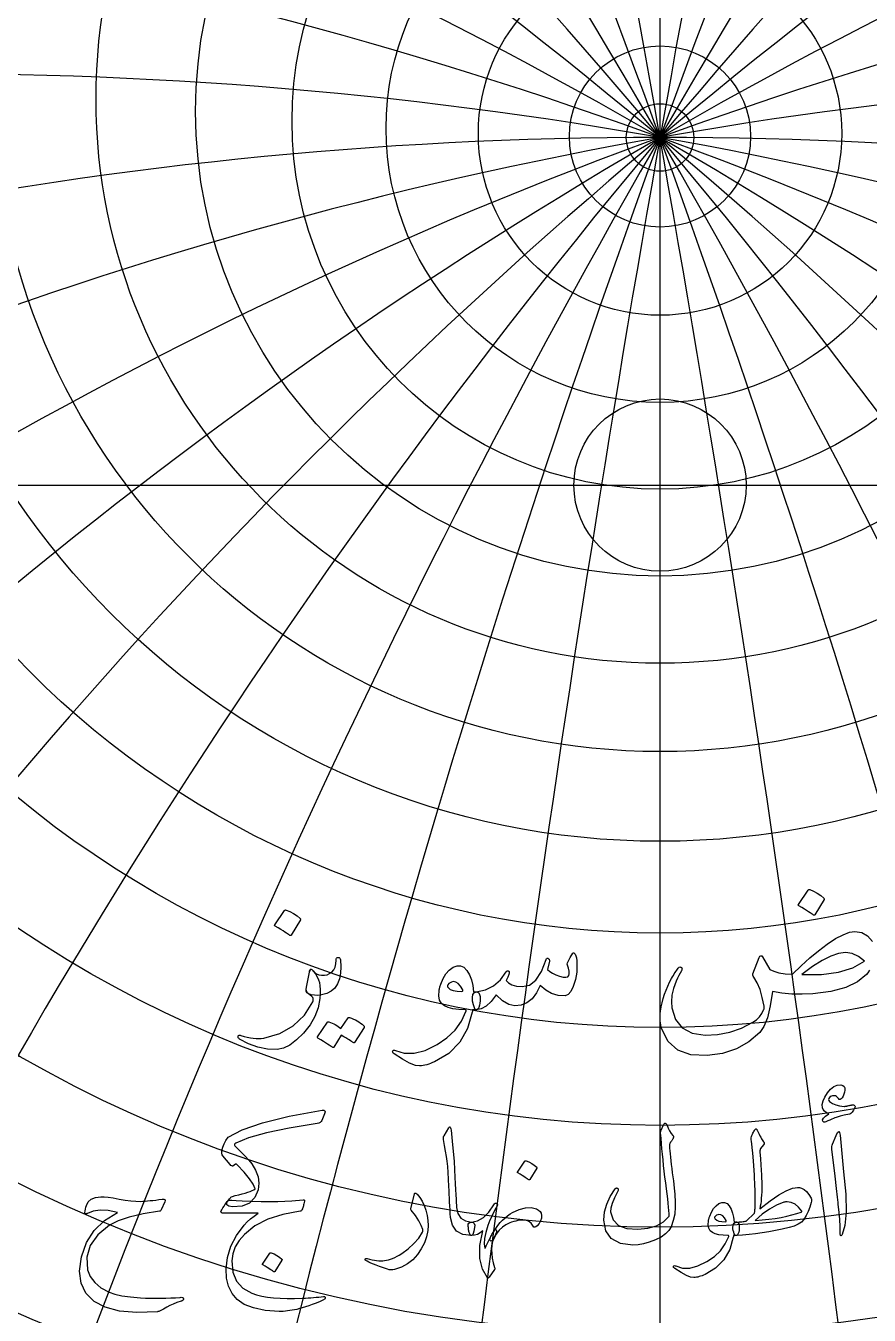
# Model space of a CAD drawing. Header units: millimetres. Extents: x -69 to 69, y -69 to 71.
# Drawn here: x -17.05 to 5.62, y -22.3 to 12.34 of the extents above; entities that cross this region are included whole.
import ezdxf

# ---------------------------------------------------------------- set-up
doc = ezdxf.new("R2010")
doc.units = ezdxf.units.MM
for name, color, linetype in [('CUT_INNER', 6, 'Continuous'), ('CUT_OUTER', 1, 'Continuous'), ('ENGRAVE', 7, 'Continuous'), ('ENGRAVE_FINE', 8, 'Continuous'), ('TEXT', 5, 'Continuous')]:
    doc.layers.add(name, color=color, linetype=linetype)

msp = doc.modelspace()

# ---------------------------------------------------------------- linework, layer by layer
at = {"layer": 'CUT_INNER'}
msp.add_circle((0, 0), 2.315, dxfattribs=at)
at = {"layer": 'CUT_OUTER'}
msp.add_arc((-0.0002, -0.0002), 68.9324, 142.382592, 87.802872, dxfattribs=at)
at = {"layer": 'ENGRAVE'}
for points in [[(0, -67.95), (0, 67.95)], [(-67.95, 0), (67.95, 0)]]:
    msp.add_lwpolyline(points, dxfattribs=at)
for centre, radius in [((0, 0), 67.95), ((0, 17.5382), 43.3652), ((0, 15.9243), 38.7263), ((0, 14.6095), 34.5449), ((0, 0), 44.4794), ((0, 13.5298), 30.7301), ((0, 12.6384), 27.2123), ((0, 11.9004), 23.9365), ((0, 11.2895), 20.8589), ((0, 0), 29.1157), ((0, 10.7858), 17.9434), ((0, 10.3738), 15.16), ((0, 10.0418), 12.4832), ((0, 9.7809), 9.8909), ((0, 9.5844), 7.3636), ((0, 9.4473), 4.8835), ((0, 9.3663), 2.4341), ((0, 9.3395), 0.906)]:
    msp.add_circle(centre, radius, dxfattribs=at)
for centre, radius, start, end in [((0, 19.5405), 48.5823, 99.02773, 80.97227), ((-5.3607, 20.0064), 49.0653, 133.81649, 273.08072), ((5.3607, 20.0064), 49.0653, 266.91928, 46.18351), ((-11.7515, 20.3542), 50.3071, 169.55648, 280.96786), ((11.7515, 20.3542), 50.3071, 259.03214, 10.44352), ((0, -101.2468), 110.5862, 66.283333, 113.716667), ((0, -101.2468), 110.5862, 66.283333, 113.716667), ((-20.6075, 20.6075), 53.1766, 207.34327, 290.90181), ((20.6075, 20.6075), 53.1766, 249.09819, 332.65673)]:
    msp.add_arc(centre, radius, start, end, dxfattribs=at)
at = {"layer": 'ENGRAVE_FINE'}
for centre, radius, start, end in [((-627.1658, -101.2468), 636.8408, 6.5388045, 15.2636915), ((-627.1658, -101.2468), 636.8408, 6.5388045, 15.2636915), ((627.1658, -101.2468), 636.8408, 164.7363085, 173.4611955), ((627.1658, -101.2468), 636.8408, 164.7363085, 173.4611955), ((-303.8332, -101.2468), 323.3326, 13.134973, 30.225083), ((-303.8332, -101.2468), 323.3326, 13.134973, 30.225083), ((303.8332, -101.2468), 323.3326, 149.774917, 166.865027), ((303.8332, -101.2468), 323.3326, 149.774917, 166.865027), ((-191.541, -101.2468), 221.1725, 19.847118, 44.624588), ((-191.541, -101.2468), 221.1725, 19.847118, 44.624588), ((191.541, -101.2468), 221.1725, 135.375412, 160.152882), ((191.541, -101.2468), 221.1725, 135.375412, 160.152882), ((-131.7916, -101.2468), 172.0417, 26.736334, 58.274321), ((-131.7916, -101.2468), 172.0417, 26.736334, 58.274321), ((131.7916, -101.2468), 172.0417, 121.725679, 153.263666), ((131.7916, -101.2468), 172.0417, 121.725679, 153.263666), ((-92.7929, -101.2468), 144.3601, 33.867376, 71.067234), ((-92.7929, -101.2468), 144.3601, 33.867376, 71.067234), ((92.7929, -101.2468), 144.3601, 108.932766, 146.132624), ((92.7929, -101.2468), 144.3601, 108.932766, 146.132624), ((-63.847, -101.2468), 127.694, 41.309723, 82.969266), ((-63.847, -101.2468), 127.694, 41.309723, 82.969266), ((63.847, -101.2468), 127.694, 97.030734, 138.690277), ((63.847, -101.2468), 127.694, 97.030734, 138.690277), ((-40.2501, -101.2468), 117.6834, 49.138384, 94.002236), ((-40.2501, -101.2468), 117.6834, 49.138384, 94.002236), ((40.2501, -101.2468), 117.6834, 85.997764, 130.861616), ((40.2501, -101.2468), 117.6834, 85.997764, 130.861616), ((-19.4993, -101.2468), 112.2922, 57.434211, 104.224892), ((-19.4993, -101.2468), 112.2922, 57.434211, 104.224892), ((19.4993, -101.2468), 112.2922, 75.775108, 122.565789), ((19.4993, -101.2468), 112.2922, 75.775108, 122.565789)]:
    msp.add_arc(centre, radius, start, end, dxfattribs=at)
at = {"layer": 'TEXT'}
for points in [[(3.981, -10.8785), (3.9877, -10.8718), (3.9971, -10.8678), (4.0092, -10.8664), (4.0239, -10.8678), (4.1281, -10.91), (4.2262, -10.9615), (4.3183, -11.0225), (4.4043, -11.0928), (4.4127, -11.1035), (4.4164, -11.1142), (4.4154, -11.1249), (4.4097, -11.1357), (4.1579, -11.5429), (4.1485, -11.5526), (4.1364, -11.5549), (4.1217, -11.5499), (4.1043, -11.5375), (4.0892, -11.5268), (4.0654, -11.5107), (4.0329, -11.4893), (3.9918, -11.4625), (3.9412, -11.4304), (3.8806, -11.3928), (3.8099, -11.35), (3.7292, -11.3018), (3.7185, -11.2937), (3.7131, -11.2857), (3.7131, -11.2776), (3.7185, -11.2696)], [(-10.0946, -11.425), (-10.0879, -11.4183), (-10.0785, -11.4143), (-10.0665, -11.4129), (-10.0517, -11.4143), (-9.9476, -11.4565), (-9.8495, -11.508), (-9.7574, -11.569), (-9.6713, -11.6393), (-9.6629, -11.65), (-9.6593, -11.6608), (-9.6603, -11.6715), (-9.6659, -11.6822), (-9.9178, -12.0894), (-9.9272, -12.0991), (-9.9392, -12.1015), (-9.9539, -12.0964), (-9.9714, -12.084), (-9.9864, -12.0733), (-10.0102, -12.0572), (-10.0427, -12.0358), (-10.0839, -12.009), (-10.1344, -11.9769), (-10.1951, -11.9394), (-10.2657, -11.8965), (-10.3464, -11.8483), (-10.3571, -11.8402), (-10.3625, -11.8322), (-10.3625, -11.8242), (-10.3571, -11.8161)], [(-8.6533, -12.6895), (-8.6272, -12.6935), (-8.6077, -12.7056), (-8.595, -12.7257), (-8.589, -12.7538), (-8.5779, -12.9407), (-8.5876, -13.1101), (-8.6181, -13.2621), (-8.6693, -13.3968), (-8.7424, -13.51), (-8.8381, -13.5977), (-8.9567, -13.66), (-9.098, -13.6968), (-9.1971, -13.7085), (-9.2909, -13.7062), (-9.3793, -13.6898), (-9.4623, -13.6593), (-9.4911, -13.6365), (-9.5079, -13.6004), (-9.5126, -13.5508), (-9.5052, -13.4879), (-9.4248, -13.0806), (-9.4185, -13.0498), (-9.4101, -13.0271), (-9.3997, -13.0123), (-9.3873, -13.0056), (-9.3736, -13.0063), (-9.3592, -13.0137), (-9.3441, -13.0277), (-9.3284, -13.0485), (-9.2879, -13.094), (-9.236, -13.1289), (-9.1727, -13.153), (-9.098, -13.1664), (-9.0203, -13.167), (-8.948, -13.153), (-8.881, -13.1242), (-8.8194, -13.0806), (-8.7661, -13.0204), (-8.7296, -12.9467), (-8.7099, -12.8596), (-8.7069, -12.7592), (-8.7035, -12.7287), (-8.6935, -12.7069), (-8.6767, -12.6939), (-8.6533, -12.6895)], [(-2.3415, -12.5716), (-2.3298, -12.5636), (-2.316, -12.5663), (-2.3003, -12.5797), (-2.2825, -12.6038), (-2.2634, -12.6446), (-2.249, -12.7029), (-2.2393, -12.7786), (-2.2343, -12.8717), (-2.2326, -12.9775), (-2.2383, -13.0806), (-2.2514, -13.1811), (-2.2718, -13.2789), (-2.3314, -13.4691), (-2.3977, -13.6057), (-2.4707, -13.6888), (-2.5504, -13.7182), (-2.739, -13.7072), (-2.9134, -13.658), (-3.0739, -13.5706), (-3.2202, -13.445), (-3.3207, -13.6429), (-3.4399, -13.7973), (-3.5778, -13.9081), (-3.7346, -13.9754), (-3.899, -13.9902), (-4.0654, -13.9486), (-4.2339, -13.8509), (-4.4043, -13.6968), (-4.5423, -13.8726), (-4.6776, -13.9982), (-4.8102, -14.0736), (-4.9401, -14.0987), (-4.9663, -14.0839), (-4.991, -14.0397), (-5.0145, -13.9661), (-5.0366, -13.8629), (-5.0446, -13.7611), (-5.0312, -13.6861), (-4.9964, -13.6379), (-4.9401, -13.6164), (-4.693, -13.5605), (-4.4767, -13.4517), (-4.2911, -13.2899), (-4.1364, -13.0753), (-4.1281, -13.0636), (-4.119, -13.0552), (-4.1093, -13.0502), (-4.0989, -13.0485), (-4.0862, -13.0498), (-4.0748, -13.0538), (-4.0648, -13.0605), (-4.0561, -13.0699), (-4.051, -13.0987), (-4.0628, -13.1476), (-4.0912, -13.2166), (-4.1364, -13.3057), (-4.0772, -13.3743), (-3.9851, -13.4249), (-3.8602, -13.4574), (-3.7024, -13.4718), (-3.5058, -13.4306), (-3.3341, -13.2963), (-3.187, -13.0689), (-3.0648, -12.7484), (-3.0588, -12.732), (-3.0514, -12.7203), (-3.0427, -12.7133), (-3.0327, -12.7109), (-3.0176, -12.7123), (-3.0045, -12.7163), (-2.9935, -12.723), (-2.9844, -12.7324), (-2.9777, -12.7458), (-2.9737, -12.7592), (-2.9724, -12.7725), (-2.9737, -12.7859), (-3.0273, -13.011), (-2.9647, -13.0666), (-2.8893, -13.1155), (-2.8013, -13.1577), (-2.7005, -13.1932), (-2.6023, -13.2163), (-2.5277, -13.2213), (-2.4764, -13.2082), (-2.4486, -13.1771), (-2.4396, -13.1295), (-2.4446, -13.0619), (-2.4637, -12.9741), (-2.4969, -12.8663), (-2.4912, -12.8358), (-2.4634, -12.7766), (-2.4135, -12.6885), (-2.3415, -12.5716)], [(5.4974, -12.7859), (5.3329, -12.6607), (5.1612, -12.585), (4.982, -12.5589), (4.7955, -12.5823), (4.5932, -12.6537), (4.3615, -12.7712), (4.1003, -12.935), (3.8096, -13.1449), (4.339, -13.1466), (4.7968, -13.0873), (5.1829, -12.9671), (5.4974, -12.7859)], [(-9.323, -13.0485), (-9.2624, -13.1285), (-9.2145, -13.2079), (-9.1794, -13.2866), (-9.1569, -13.3646), (-9.1442, -13.4477), (-9.1382, -13.5468), (-9.1388, -13.662), (-9.1462, -13.7933), (-9.1914, -14.0401), (-9.2788, -14.2768), (-9.4084, -14.5035), (-9.5802, -14.7202), (-9.7691, -14.9064), (-9.9499, -15.0417), (-10.1227, -15.1261), (-10.2875, -15.1596), (-10.5537, -15.1502), (-10.8112, -15.1006), (-11.06, -15.0109), (-11.3002, -14.8809), (-11.3169, -14.8699), (-11.3296, -14.8582), (-11.3383, -14.8458), (-11.343, -14.8327), (-11.344, -14.8177), (-11.3417, -14.8046), (-11.336, -14.7935), (-11.3269, -14.7845), (-11.3132, -14.7785), (-11.2988, -14.7765), (-11.2837, -14.7785), (-11.268, -14.7845), (-11.1788, -14.8091), (-11.0932, -14.8294), (-11.0113, -14.8453), (-10.9331, -14.8568), (-10.8583, -14.8637), (-10.7865, -14.8655), (-10.7176, -14.8624), (-10.6518, -14.8542), (-10.2215, -14.7309), (-9.8575, -14.5273), (-9.5598, -14.2433), (-9.3284, -13.879), (-9.326, -13.8676), (-9.3244, -13.8495), (-9.3234, -13.8247), (-9.323, -13.7933), (-9.3317, -13.7688), (-9.3579, -13.7383), (-9.4014, -13.7018), (-9.4623, -13.6593), (-9.4891, -13.6265), (-9.5052, -13.587), (-9.5106, -13.5408), (-9.5052, -13.4879), (-9.4248, -13.0806), (-9.4084, -13.0284), (-9.386, -13.0056), (-9.3575, -13.0123), (-9.323, -13.0485)], [(-5.0473, -14.1576), (-5.1729, -14.5986), (-5.3835, -14.968), (-5.6792, -15.2657), (-6.06, -15.4918), (-6.1132, -15.5147), (-6.1658, -15.5353), (-6.2177, -15.5536), (-6.2689, -15.5695), (-6.3192, -15.5827), (-6.3681, -15.5929), (-6.4156, -15.6001), (-6.4618, -15.6043), (-6.577, -15.5879), (-6.7297, -15.5279), (-6.9199, -15.4245), (-7.1477, -15.2774), (-7.1721, -15.2563), (-7.1865, -15.2359), (-7.1909, -15.2162), (-7.1852, -15.1971), (-7.1724, -15.1823), (-7.1557, -15.1756), (-7.1349, -15.177), (-7.1102, -15.1864), (-6.8734, -15.263), (-6.6078, -15.2627), (-6.3135, -15.1854), (-5.9903, -15.031), (-5.7264, -14.8518), (-5.5081, -14.6412), (-5.3353, -14.3991), (-5.208, -14.1255), (-5.209, -14.1157), (-5.2121, -14.108), (-5.2171, -14.1024), (-5.2241, -14.0987), (-5.4086, -14.088), (-5.5657, -14.0665), (-5.6953, -14.0344), (-5.7974, -13.9915), (-5.8765, -13.9252), (-5.926, -13.8334), (-5.9461, -13.7162), (-5.9367, -13.5736), (-5.9337, -13.5547), (-5.93, -13.5354), (-5.9257, -13.5158), (-5.9207, -13.4959), (-5.915, -13.4753), (-5.9086, -13.4537), (-5.9016, -13.4311), (-5.8939, -13.4075), (-5.8309, -13.2544), (-5.7546, -13.1275), (-5.6648, -13.0267), (-5.5617, -12.952), (-5.4562, -12.9112), (-5.3594, -12.9119), (-5.2713, -12.9541), (-5.192, -13.0378), (-5.1226, -13.1543), (-5.0701, -13.2896), (-5.0342, -13.4436), (-5.0151, -13.6164), (-5.0046, -13.6163), (-4.9944, -13.6158), (-4.9845, -13.6149), (-4.975, -13.6138), (-4.9654, -13.6126), (-4.9555, -13.6118), (-4.9453, -13.6113), (-4.9348, -13.6111), (-4.8986, -13.6188), (-4.8705, -13.6419), (-4.8504, -13.6804), (-4.8383, -13.7343), (-4.8333, -13.7936), (-4.8343, -13.8535), (-4.8413, -13.9142), (-4.8544, -13.9754), (-4.8715, -14.0294), (-4.8906, -14.0679), (-4.9117, -14.091), (-4.9348, -14.0987), (-5.0366, -14.0987), (-5.0373, -14.1084), (-5.0393, -14.1214), (-5.0426, -14.1379), (-5.0473, -14.1576)], [(-5.3045, -13.5575), (-5.3607, -13.4594), (-5.4224, -13.3901), (-5.4893, -13.3495), (-5.5617, -13.3378), (-5.6049, -13.3492), (-5.6434, -13.3673), (-5.6772, -13.3921), (-5.7063, -13.4236), (-5.7157, -13.4403), (-5.7171, -13.4584), (-5.7104, -13.4778), (-5.6956, -13.4986), (-5.6404, -13.5471), (-5.5603, -13.5803), (-5.4555, -13.598), (-5.3259, -13.6004), (-5.3125, -13.5977), (-5.3045, -13.5897), (-5.3018, -13.5763), (-5.3045, -13.5575)], [(-8.3854, -14.313), (-8.3787, -14.3063), (-8.3693, -14.3023), (-8.3572, -14.3009), (-8.3425, -14.3023), (-8.2898, -14.322), (-8.2387, -14.3438), (-8.1893, -14.3676), (-8.1416, -14.3934), (-8.0952, -14.4215), (-8.0498, -14.4523), (-8.0055, -14.4858), (-7.9621, -14.522), (-7.9537, -14.533), (-7.95, -14.5447), (-7.951, -14.5571), (-7.9567, -14.5702), (-8.2139, -14.9774), (-8.2209, -14.9828), (-8.2313, -14.9828), (-8.2451, -14.9774), (-8.2621, -14.9667), (-8.2739, -14.9568), (-8.2929, -14.9432), (-8.3194, -14.926), (-8.3532, -14.9051), (-8.3947, -14.8801), (-8.4443, -14.8508), (-8.5019, -14.8172), (-8.5675, -14.7791), (-8.7712, -15.0953), (-8.7805, -15.105), (-8.7926, -15.1073), (-8.8073, -15.1023), (-8.8247, -15.0899), (-8.8398, -15.0792), (-8.8636, -15.0631), (-8.8961, -15.0417), (-8.9373, -15.0149), (-8.9878, -14.9828), (-9.0484, -14.9452), (-9.1191, -14.9024), (-9.1998, -14.8542), (-9.2082, -14.8461), (-9.2119, -14.8381), (-9.2108, -14.83), (-9.2052, -14.822), (-8.9426, -14.4309), (-8.9359, -14.4242), (-8.9265, -14.4202), (-8.9145, -14.4188), (-8.8997, -14.4202), (-8.8549, -14.4347), (-8.8113, -14.4516), (-8.7691, -14.4709), (-8.7283, -14.4925), (-8.6888, -14.5161), (-8.6506, -14.5414), (-8.6138, -14.5683), (-8.5783, -14.597)], [(5.0995, -16.8983), (5.0472, -16.9081), (4.9986, -16.9173), (4.9537, -16.9261), (4.9127, -16.9344), (4.8756, -16.9425), (4.8429, -16.9505), (4.8143, -16.9585), (4.7901, -16.9666), (4.7655, -16.9757), (4.7359, -16.9872), (4.7012, -17.0009), (4.6615, -17.0168), (4.6168, -17.0353), (4.5671, -17.0565), (4.5123, -17.0805), (4.4526, -17.1072), (4.4282, -17.1153), (4.4073, -17.1153), (4.39, -17.1072), (4.3762, -17.0911), (4.3679, -17.0517), (4.3913, -17.0058), (4.4463, -16.9533), (4.5329, -16.8942), (4.4666, -16.8566), (4.4164, -16.8159), (4.3822, -16.7722), (4.3641, -16.7255), (4.3606, -16.6373), (4.3822, -16.5416), (4.4289, -16.4384), (4.5008, -16.3276), (4.5864, -16.2284), (4.6746, -16.1599), (4.7652, -16.1219), (4.8584, -16.1146), (4.9104, -16.1277), (4.9458, -16.1548), (4.9647, -16.196), (4.9669, -16.2513), (4.9579, -16.311), (4.9428, -16.3658), (4.9217, -16.4155), (4.8946, -16.4602), (4.8675, -16.4916), (4.8424, -16.5054), (4.8192, -16.5017), (4.7981, -16.4803), (4.774, -16.4484), (4.7459, -16.4251), (4.7138, -16.4103), (4.6776, -16.404), (4.6397, -16.404), (4.6063, -16.412), (4.5774, -16.4281), (4.553, -16.4522), (4.5352, -16.4813), (4.5299, -16.5085), (4.5372, -16.5336), (4.557, -16.5567), (4.6314, -16.6117), (4.7218, -16.6521), (4.8283, -16.678), (4.9509, -16.6893), (4.9615, -16.6889), (4.9735, -16.6878), (4.9866, -16.6859), (5.0011, -16.6833), (5.0168, -16.6801), (5.0337, -16.6767), (5.0519, -16.6731), (5.0714, -16.6692), (5.0925, -16.6653), (5.1116, -16.6617), (5.1287, -16.6583), (5.1437, -16.6551), (5.1571, -16.6525), (5.1689, -16.6506), (5.1792, -16.6495), (5.1879, -16.6491), (5.2045, -16.6509), (5.2181, -16.6561), (5.2286, -16.6649), (5.2362, -16.6772), (5.2409, -16.689), (5.2432, -16.7003), (5.2429, -16.7111), (5.2402, -16.7214), (5.2013, -16.7943), (5.1648, -16.848), (5.1309, -16.8827), (5.0995, -16.8983)], [(-9.0176, -16.8902), (-9.094, -17.0711), (-9.1106, -17.1002), (-9.1362, -17.1233), (-9.1708, -17.1404), (-9.2145, -17.1514), (-9.9645, -17.2747), (-10.5788, -17.4036), (-11.0575, -17.538), (-11.4006, -17.6779), (-11.428, -17.6962), (-11.4418, -17.715), (-11.4421, -17.7344), (-11.4288, -17.7542), (-11.2783, -17.9001), (-11.1525, -18.0285), (-11.0513, -18.1392), (-10.9747, -18.2324), (-10.8702, -18.4055), (-10.8059, -18.579), (-10.7818, -18.7531), (-10.7978, -18.9276), (-10.8908, -19.1389), (-11.0369, -19.2863), (-11.2364, -19.3699), (-11.489, -19.3898), (-11.5905, -19.3732), (-11.6417, -19.3355), (-11.6427, -19.2767), (-11.5935, -19.1969), (-11.5694, -19.1695), (-11.5493, -19.1476), (-11.5332, -19.1313), (-11.5212, -19.1205), (-11.4951, -19.1092), (-11.4689, -19.0994), (-11.4428, -19.0911), (-11.4167, -19.0843), (-11.3187, -19.0624), (-11.2298, -19.0406), (-11.15, -19.0192), (-11.0791, -18.998), (-11.0174, -18.9762), (-10.9646, -18.9532), (-10.9209, -18.929), (-10.8862, -18.9035), (-10.939, -18.7804), (-11.0369, -18.6323), (-11.1801, -18.459), (-11.3685, -18.2605), (-11.3785, -18.252), (-11.3886, -18.2465), (-11.3986, -18.244), (-11.4087, -18.2445), (-11.481, -18.2927), (-11.4961, -18.2962), (-11.5131, -18.2907), (-11.5322, -18.2761), (-11.5533, -18.2525), (-11.7543, -18.0154), (-11.7691, -17.9908), (-11.7774, -17.9612), (-11.7791, -17.9265), (-11.7743, -17.8868), (-11.7505, -17.7886), (-11.7151, -17.6949), (-11.6681, -17.6058), (-11.6096, -17.5211), (-11.2349, -17.3187), (-10.6893, -17.1293), (-9.973, -16.953), (-9.0859, -16.7898), (-9.038, -16.79), (-9.0106, -16.8068), (-9.0038, -16.8402), (-9.0176, -16.8902)], [(-5.6782, -17.268), (-5.6704, -17.2559), (-5.6631, -17.2479), (-5.6564, -17.2439), (-5.6501, -17.2439), (-5.6405, -17.2491), (-5.632, -17.265), (-5.6245, -17.2913), (-5.6179, -17.3282), (-5.5848, -17.6284), (-5.5577, -17.9059), (-5.5366, -18.1608), (-5.5215, -18.3932), (-5.5118, -18.5918), (-5.5029, -18.7699), (-5.4947, -18.9274), (-5.4873, -19.0643), (-5.4809, -19.1805), (-5.4758, -19.2762), (-5.4719, -19.3513), (-5.4692, -19.4058), (-5.4336, -19.5691), (-5.3547, -19.6891), (-5.2327, -19.766), (-5.0674, -19.7997), (-5.0214, -19.8117), (-4.992, -19.8398), (-4.9792, -19.884), (-4.983, -19.9443), (-5.0018, -20.0393), (-5.0222, -20.1071), (-5.044, -20.1478), (-5.0674, -20.1613), (-5.3, -20.1307), (-5.4713, -20.0388), (-5.5813, -19.8855), (-5.63, -19.6711), (-5.6376, -19.5685), (-5.6446, -19.4656), (-5.6507, -19.3625), (-5.6561, -19.2592), (-5.661, -19.1556), (-5.6657, -19.0517), (-5.67, -18.9476), (-5.6742, -18.8432), (-5.6817, -18.6442), (-5.6923, -18.465), (-5.7058, -18.3056), (-5.7224, -18.1661), (-5.742, -18.0321), (-5.7646, -17.8893), (-5.7902, -17.7378), (-5.8189, -17.5774), (-5.8226, -17.5485), (-5.8219, -17.5221), (-5.8166, -17.4983), (-5.8068, -17.4769)], [(0.1005, -17.1715), (0.1075, -17.1592), (0.1165, -17.1504), (0.1276, -17.1451), (0.1406, -17.1434), (0.1537, -17.1457), (0.1648, -17.1524), (0.1738, -17.1637), (0.1808, -17.1796), (0.2183, -17.2717), (0.2582, -17.3514), (0.3006, -17.4184), (0.3456, -17.4729), (0.3589, -17.4925), (0.3627, -17.5151), (0.3569, -17.5407), (0.3416, -17.5694), (0.3318, -17.5832), (0.3225, -17.5965), (0.3137, -17.6093), (0.3054, -17.6216), (0.2976, -17.6332), (0.2903, -17.6437), (0.2836, -17.6532), (0.2773, -17.6618), (0.2667, -17.6774), (0.2592, -17.6959), (0.2547, -17.7175), (0.2532, -17.7422), (0.2579, -17.8116), (0.2642, -17.8873), (0.272, -17.9693), (0.2813, -18.0576), (0.2918, -18.1522), (0.3034, -18.253), (0.316, -18.3601), (0.3295, -18.4735), (0.3447, -18.5867), (0.3582, -18.693), (0.3698, -18.7926), (0.3798, -18.8854), (0.3882, -18.9717), (0.3953, -19.0517), (0.4012, -19.1254), (0.4059, -19.1929), (0.4111, -19.3925), (0.3948, -19.5816), (0.3569, -19.7602), (0.2974, -19.9282), (0.2394, -20.027), (0.1497, -20.1181), (0.0284, -20.2018), (-0.1246, -20.2779), (-0.2903, -20.3409), (-0.4461, -20.3854), (-0.5917, -20.4112), (-0.7274, -20.4185), (-1.0669, -20.3718), (-1.31, -20.2437), (-1.4567, -20.0342), (-1.507, -19.7434), (-1.4894, -19.5266), (-1.4326, -19.3144), (-1.3367, -19.1067), (-1.2015, -18.9035), (-1.1912, -18.8917), (-1.1804, -18.8844), (-1.1691, -18.8817), (-1.1573, -18.8834), (-1.1448, -18.8882), (-1.1352, -18.8945), (-1.1287, -18.9023), (-1.1252, -18.9116), (-1.1227, -18.9254), (-1.1232, -18.9387), (-1.1267, -18.9515), (-1.1332, -18.9638), (-1.2254, -19.1434), (-1.2889, -19.2963), (-1.3239, -19.4227), (-1.3301, -19.5224), (-1.2631, -19.7371), (-1.1182, -19.8871), (-0.8954, -19.9722), (-0.5947, -19.9925), (-0.3237, -19.9632), (-0.0934, -19.8951), (0.0962, -19.7883), (0.2451, -19.6429), (0.242, -19.5727), (0.2366, -19.4907), (0.2289, -19.3969), (0.219, -19.2913), (0.2066, -19.1736), (0.1914, -19.0437), (0.1734, -18.9014), (0.1527, -18.7468), (0.1331, -18.5873), (0.1145, -18.4303), (0.0969, -18.2759), (0.0804, -18.1239), (0.0651, -17.9745), (0.0512, -17.8275), (0.0389, -17.6831), (0.0281, -17.5412), (0.0121, -17.4046), (0.0128, -17.389), (0.0151, -17.3745), (0.0188, -17.3609), (0.0241, -17.3483)], [(2.5518, -17.3162), (2.5613, -17.3059), (2.5699, -17.2991), (2.5774, -17.2958), (2.5839, -17.2961), (2.5917, -17.2996), (2.599, -17.3061), (2.6058, -17.3157), (2.6121, -17.3282), (2.6375, -17.3825), (2.6618, -17.4327), (2.6848, -17.4789), (2.7065, -17.5211), (2.7272, -17.5588), (2.7472, -17.5915), (2.7664, -17.6191), (2.7849, -17.6417), (2.7984, -17.6603), (2.8029, -17.6799), (2.7984, -17.7005), (2.7849, -17.7221), (2.7045, -17.8225), (2.6942, -17.8399), (2.6874, -17.8597), (2.6841, -17.882), (2.6844, -17.9069), (2.6975, -18.0965), (2.7085, -18.2636), (2.7175, -18.408), (2.7246, -18.5298), (2.7299, -18.6292), (2.7336, -18.7066), (2.7359, -18.7619), (2.7366, -18.795), (2.7358, -18.893), (2.7331, -18.9859), (2.7287, -19.0738), (2.7226, -19.1567), (2.7149, -19.2345), (2.706, -19.3074), (2.6958, -19.3752), (2.6844, -19.438), (2.9574, -19.229), (3.1937, -19.0683), (3.3934, -18.9558), (3.5564, -18.8915), (3.629, -18.8744), (3.6941, -18.8673), (3.7516, -18.8704), (3.8015, -18.8834), (3.8721, -18.9201), (3.9392, -18.9779), (4.0027, -19.0567), (4.0628, -19.1567), (4.072, -19.1805), (4.0758, -19.2079), (4.0741, -19.2388), (4.0668, -19.2732), (4.0268, -19.3968), (3.9794, -19.5143), (3.9244, -19.6258), (3.8618, -19.7313), (3.801, -19.7991), (3.7151, -19.8579), (3.6041, -19.9076), (3.468, -19.9483), (3.2858, -19.9886), (3.1048, -20.0252), (2.9251, -20.058), (2.7467, -20.087), (2.5697, -20.112), (2.3946, -20.1327), (2.2211, -20.1491), (2.0495, -20.1613), (2.0301, -20.1558), (2.0123, -20.1392), (1.996, -20.1116), (1.9811, -20.0729), (1.9681, -20.0254), (1.9611, -19.9795), (1.96, -19.935), (1.9651, -19.8921), (1.9764, -19.8547), (1.9942, -19.8268), (2.0186, -19.8084), (2.0495, -19.7997), (2.0905, -19.7974), (2.1293, -19.7946), (2.1659, -19.7914), (2.2002, -19.7876), (2.2322, -19.7838), (2.2619, -19.7806), (2.2894, -19.7778), (2.3147, -19.7755), (2.5397, -19.5585), (2.5417, -19.5491), (2.5437, -19.5369), (2.5458, -19.522), (2.5478, -19.5043), (2.5498, -19.4838), (2.5518, -19.4606), (2.5538, -19.4346), (2.5558, -19.4058), (2.5576, -19.3746), (2.5588, -19.341), (2.5596, -19.3052), (2.5598, -19.2672), (2.5598, -19.2271), (2.5598, -19.1853), (2.5598, -19.1417), (2.5598, -19.0964), (2.5593, -19.0452), (2.5578, -18.9839), (2.5553, -18.9126), (2.5518, -18.8312), (2.5473, -18.7403), (2.5417, -18.6403), (2.5352, -18.5313), (2.5277, -18.4133), (2.5103, -18.1513), (2.4945, -17.9441), (2.4802, -17.7916), (2.4674, -17.6939), (2.4571, -17.6311), (2.4503, -17.5834), (2.447, -17.5508), (2.4473, -17.5332), (2.4595, -17.5), (2.4719, -17.4689), (2.4846, -17.4398), (2.4975, -17.4126), (2.5107, -17.387), (2.5242, -17.3624), (2.5378, -17.3388), (2.5518, -17.3162)], [(4.7339, -17.4689), (4.7723, -17.3945), (4.8032, -17.3684), (4.8265, -17.3905), (4.8424, -17.4609), (4.9348, -18.4454), (4.9898, -19.0497), (5.0021, -19.5324), (4.9717, -19.8936), (4.8986, -20.1332), (4.8853, -20.1528), (4.8735, -20.1633), (4.8632, -20.1648), (4.8544, -20.1573), (4.8474, -20.1455), (4.8424, -20.1302), (4.8393, -20.1113), (4.8383, -20.089), (4.8383, -19.9149), (4.8303, -19.7303), (4.8142, -19.5352), (4.7901, -19.3295), (4.7848, -19.2757), (4.769, -19.1306), (4.7426, -18.894), (4.7057, -18.566), (4.6173, -17.8386), (4.6153, -17.7999), (4.6173, -17.7643), (4.6233, -17.7316), (4.6334, -17.702)], [(-3.6328, -18.1601), (-3.6277, -18.1551), (-3.6207, -18.152), (-3.6117, -18.151), (-3.6006, -18.152), (-3.5225, -18.1837), (-3.4489, -18.2224), (-3.3799, -18.2681), (-3.3153, -18.3208), (-3.309, -18.3289), (-3.3063, -18.3369), (-3.307, -18.3449), (-3.3113, -18.353), (-3.5002, -18.6584), (-3.5072, -18.6657), (-3.5162, -18.6674), (-3.5273, -18.6637), (-3.5403, -18.6544), (-3.5516, -18.6463), (-3.5695, -18.6343), (-3.5938, -18.6182), (-3.6247, -18.5981), (-3.6627, -18.574), (-3.7081, -18.5459), (-3.7611, -18.5137), (-3.8216, -18.4775), (-3.8297, -18.4715), (-3.8337, -18.4655), (-3.8337, -18.4595), (-3.8297, -18.4534)], [(-6.6025, -19.0401), (-6.6002, -19.0329), (-6.5975, -19.0271), (-6.5942, -19.0228), (-6.5904, -19.0201), (-6.5791, -19.019), (-6.5653, -19.0241), (-6.549, -19.0351), (-6.5301, -19.0522), (-6.4568, -19.1394), (-6.3935, -19.2401), (-6.3403, -19.3543), (-6.2971, -19.4822), (-6.2634, -19.6198), (-6.2428, -19.7554), (-6.2353, -19.8891), (-6.2408, -20.0207), (-6.2765, -20.194), (-6.3352, -20.3602), (-6.4171, -20.5195), (-6.5221, -20.6717), (-6.6477, -20.8096), (-6.7913, -20.9218), (-6.9531, -21.0085), (-7.1329, -21.0695), (-7.1811, -21.0798), (-7.2294, -21.0826), (-7.2776, -21.0778), (-7.3258, -21.0655), (-7.437, -21.0267), (-7.5373, -20.9906), (-7.6268, -20.9574), (-7.7056, -20.9269), (-7.7733, -20.8991), (-7.8296, -20.8741), (-7.8747, -20.8519), (-7.9085, -20.8324), (-7.9155, -20.8264), (-7.9206, -20.8204), (-7.9236, -20.8143), (-7.9246, -20.8083), (-7.9238, -20.8005), (-7.9216, -20.7932), (-7.9178, -20.7865), (-7.9125, -20.7802), (-7.9057, -20.7754), (-7.8975, -20.7731), (-7.8877, -20.7734), (-7.8764, -20.7762), (-7.8075, -20.7946), (-7.7417, -20.8098), (-7.6789, -20.8217), (-7.6192, -20.8304), (-7.5619, -20.8358), (-7.5066, -20.8379), (-7.4534, -20.8368), (-7.4022, -20.8324), (-7.3511, -20.8243), (-7.2982, -20.8118), (-7.2436, -20.7951), (-7.1872, -20.7741), (-7.129, -20.7487), (-7.0691, -20.7184), (-7.0075, -20.6834), (-6.9441, -20.6435), (-6.766, -20.5155), (-6.6135, -20.3763), (-6.4867, -20.2261), (-6.3855, -20.0649), (-6.3789, -20.0518), (-6.3754, -20.0367), (-6.3749, -20.0197), (-6.3774, -20.0006), (-6.4196, -19.8878), (-6.4859, -19.7625), (-6.5764, -19.6246), (-6.6909, -19.4741), (-6.6959, -19.4646), (-6.6989, -19.4561), (-6.6999, -19.4485), (-6.6989, -19.442)], [(-13.3094, -19.2531), (-13.4059, -19.4701), (-13.4147, -19.4844), (-13.425, -19.4952), (-13.4368, -19.5025), (-13.4501, -19.5063), (-13.8959, -19.5766), (-14.2689, -19.663), (-14.569, -19.7655), (-14.7963, -19.884), (-15.115, -20.144), (-15.3197, -20.4296), (-15.4104, -20.7407), (-15.387, -21.0775), (-15.3162, -21.2599), (-15.1961, -21.4211), (-15.0269, -21.5613), (-14.8084, -21.6803), (-14.6549, -21.7336), (-14.4638, -21.7768), (-14.235, -21.8099), (-13.9685, -21.833), (-13.8268, -21.8398), (-13.6872, -21.8441), (-13.5495, -21.8458), (-13.4139, -21.8451), (-13.2808, -21.8421), (-13.1507, -21.8371), (-13.0236, -21.83), (-12.8995, -21.821), (-12.8704, -21.819), (-12.8473, -21.821), (-12.8302, -21.827), (-12.8192, -21.8371), (-12.8131, -21.8494), (-12.8111, -21.8622), (-12.8131, -21.8755), (-12.8192, -21.8893), (-12.8236, -21.8967), (-12.8287, -21.9029), (-12.8346, -21.9078), (-12.8413, -21.9114), (-12.8484, -21.9145), (-12.8558, -21.9179), (-12.8635, -21.9216), (-12.8714, -21.9255), (-12.9872, -21.9624), (-13.0894, -22.0008), (-13.1781, -22.0407), (-13.2532, -22.0822), (-13.3013, -22.1121), (-13.3451, -22.1374), (-13.3847, -22.1583), (-13.4199, -22.1746), (-13.4505, -22.1872), (-13.4757, -22.1967), (-13.4957, -22.2032), (-13.5104, -22.2068), (-14.0599, -22.2271), (-14.5271, -22.1877), (-14.9118, -22.0885), (-15.2142, -21.9295), (-15.4327, -21.7115), (-15.5618, -21.4392), (-15.6015, -21.1127), (-15.5518, -20.732), (-15.4202, -20.3484), (-15.2142, -20.0217), (-14.9339, -19.7517), (-14.5793, -19.5384), (-14.8305, -19.4905), (-15.0495, -19.4792), (-15.2363, -19.5045), (-15.391, -19.5666), (-15.4046, -19.5716), (-15.4172, -19.5746), (-15.4287, -19.5756), (-15.4393, -19.5746), (-15.4481, -19.5713), (-15.4543, -19.5656), (-15.4581, -19.5573), (-15.4594, -19.5465), (-15.4538, -19.4965), (-15.4453, -19.447), (-15.4337, -19.398), (-15.4192, -19.3496), (-15.3679, -19.2554), (-15.2866, -19.1858), (-15.175, -19.1409), (-15.0334, -19.1205), (-14.9437, -19.1213), (-14.8315, -19.1316), (-14.6966, -19.1514), (-14.5391, -19.1808), (-14.3766, -19.2102), (-14.2267, -19.23), (-14.0893, -19.2403), (-13.9645, -19.2411), (-13.9044, -19.2384), (-13.8409, -19.2345), (-13.7738, -19.2294), (-13.7033, -19.223), (-13.6292, -19.2151), (-13.5515, -19.2054), (-13.4704, -19.194), (-13.3858, -19.1808), (-13.3373, -19.1793), (-13.3084, -19.1908), (-13.2991, -19.2155), (-13.3094, -19.2531)], [(-11.2359, -19.225), (-10.7202, -19.2431), (-10.2744, -19.2451), (-9.8984, -19.231), (-9.5923, -19.2009), (-9.5829, -19.1998), (-9.5747, -19.2004), (-9.5678, -19.2028), (-9.5621, -19.2069), (-9.558, -19.2126), (-9.5556, -19.2195), (-9.555, -19.2276), (-9.5561, -19.2371), (-9.564, -19.2737), (-9.5717, -19.3074), (-9.5791, -19.338), (-9.5862, -19.3656), (-9.5932, -19.3903), (-9.5998, -19.4119), (-9.6062, -19.4304), (-9.6124, -19.446), (-9.6254, -19.4709), (-9.6405, -19.4892), (-9.6576, -19.501), (-9.6767, -19.5063), (-10.1408, -19.5904), (-10.5447, -19.7223), (-10.8883, -19.9019), (-11.1716, -20.1292), (-11.3147, -20.2927), (-11.4187, -20.4657), (-11.4835, -20.6483), (-11.5091, -20.8405), (-11.4845, -21.1421), (-11.3866, -21.388), (-11.2153, -21.5781), (-10.9706, -21.7125), (-10.8438, -21.7532), (-10.7044, -21.7868), (-10.5525, -21.8134), (-10.3879, -21.833), (-10.2111, -21.8458), (-10.0223, -21.8521), (-9.8213, -21.8519), (-9.6083, -21.8451), (-9.5326, -21.8408), (-9.4582, -21.8361), (-9.3849, -21.8308), (-9.313, -21.825), (-9.2428, -21.8187), (-9.1748, -21.8119), (-9.1092, -21.8047), (-9.0458, -21.7969), (-9.0264, -21.7959), (-9.0126, -21.8009), (-9.0043, -21.8119), (-9.0015, -21.829), (-9.0031, -21.8489), (-9.0076, -21.8642), (-9.0151, -21.875), (-9.0257, -21.8813), (-9.1392, -21.9292), (-9.2467, -21.9727), (-9.3481, -22.0116), (-9.4436, -22.046), (-9.5328, -22.0762), (-9.6154, -22.1023), (-9.6915, -22.1244), (-9.7611, -22.1425), (-9.8265, -22.1558), (-9.8901, -22.1676), (-9.9521, -22.1779), (-10.0122, -22.1867), (-10.0709, -22.1934), (-10.1282, -22.1977), (-10.1844, -22.1995), (-10.2393, -22.1987), (-10.614, -22.1696), (-10.9264, -22.1063), (-11.1766, -22.0088), (-11.3645, -21.8772), (-11.5023, -21.7127), (-11.5985, -21.5206), (-11.653, -21.3008), (-11.6658, -21.0534), (-11.6264, -20.7465), (-11.5322, -20.4486), (-11.3833, -20.1598), (-11.1796, -19.88), (-11.1, -19.7954), (-11.0098, -19.7143), (-10.9091, -19.6366), (-10.7978, -19.5626), (-11.7703, -19.5545), (-11.7937, -19.5445), (-11.8035, -19.5264), (-11.7997, -19.5003), (-11.7824, -19.4661), (-11.7497, -19.4164), (-11.7201, -19.3717), (-11.6935, -19.332), (-11.6699, -19.2973), (-11.6493, -19.2679), (-11.6317, -19.2441), (-11.6171, -19.2258), (-11.6056, -19.2129), (-11.5794, -19.2107), (-11.5091, -19.2119), (-11.3946, -19.2167), (-11.2359, -19.225)], [(-4.4244, -20.1292), (-4.4686, -20.2241), (-4.5008, -20.3241), (-4.5209, -20.4291), (-4.5289, -20.5391), (-4.5254, -20.6536), (-4.5108, -20.7721), (-4.4852, -20.8947), (-4.4485, -21.0213), (-4.444, -21.0381), (-4.4425, -21.0524), (-4.444, -21.0642), (-4.4485, -21.0735), (-4.5932, -21.2785), (-4.6065, -21.2933), (-4.6183, -21.3016), (-4.6286, -21.3033), (-4.6374, -21.2986), (-4.775, -21.0627), (-4.8424, -20.7731), (-4.8393, -20.4298), (-4.766, -20.0327), (-4.8361, -20.089), (-4.9097, -20.1292), (-4.9868, -20.1533), (-5.0674, -20.1613), (-5.0847, -20.156), (-5.1005, -20.1402), (-5.1149, -20.1139), (-5.1277, -20.0769), (-5.135, -20.0547), (-5.1407, -20.0322), (-5.145, -20.0095), (-5.1478, -19.9865), (-5.1498, -19.9635), (-5.1518, -19.9408), (-5.1538, -19.9183), (-5.1558, -19.8961), (-5.1533, -19.8554), (-5.1377, -19.8258), (-5.1091, -19.8072), (-5.0674, -19.7997), (-4.9034, -19.763), (-4.7489, -19.6731), (-4.604, -19.5299), (-4.4686, -19.3335), (-4.4503, -19.3086), (-4.4315, -19.2943), (-4.4121, -19.2906), (-4.3923, -19.2973), (-4.3777, -19.3101), (-4.3702, -19.3245), (-4.3697, -19.3403), (-4.3762, -19.3576), (-4.4117, -19.4204), (-4.446, -19.4842), (-4.479, -19.549), (-4.5108, -19.6148), (-4.5413, -19.6816), (-4.5706, -19.7494), (-4.5986, -19.8182), (-4.6253, -19.8881), (-4.6846, -20.0782), (-4.7178, -20.2427), (-4.7248, -20.3816), (-4.7057, -20.4949), (-4.704, -20.4984), (-4.7027, -20.5009), (-4.702, -20.5024), (-4.7017, -20.5029), (-4.7015, -20.5024), (-4.7007, -20.5009), (-4.6994, -20.4984), (-4.6977, -20.4949), (-4.6732, -20.4372), (-4.648, -20.3808), (-4.622, -20.3257), (-4.5952, -20.2718), (-4.5675, -20.219), (-4.5384, -20.1668), (-4.5082, -20.1155), (-4.4767, -20.0649), (-4.4538, -20.0297), (-4.4335, -20.0086), (-4.4156, -20.0016), (-4.4003, -20.0086), (-4.3928, -20.0237), (-4.3943, -20.0488), (-4.4048, -20.084), (-4.4244, -20.1292)], [(1.9691, -20.2055), (1.8749, -20.5363), (1.7169, -20.8133), (1.4952, -21.0366), (1.2096, -21.2061), (1.1696, -21.2233), (1.1302, -21.2388), (1.0913, -21.2525), (1.0529, -21.2644), (1.0152, -21.2743), (0.9785, -21.282), (0.9429, -21.2874), (0.9082, -21.2905), (0.8218, -21.2782), (0.7073, -21.2333), (0.5646, -21.1557), (0.3938, -21.0454), (0.3755, -21.0296), (0.3647, -21.0143), (0.3614, -20.9994), (0.3657, -20.9851), (0.3752, -20.9741), (0.3878, -20.969), (0.4034, -20.9701), (0.4219, -20.9771), (0.5995, -21.0346), (0.7987, -21.0343), (1.0195, -20.9763), (1.2618, -20.8605), (1.4597, -20.7262), (1.6235, -20.5682), (1.7531, -20.3866), (1.8485, -20.1814), (1.8478, -20.1741), (1.8455, -20.1684), (1.8418, -20.1641), (1.8365, -20.1613), (1.6981, -20.1533), (1.5803, -20.1372), (1.4831, -20.1131), (1.4065, -20.0809), (1.3472, -20.0312), (1.31, -19.9624), (1.295, -19.8745), (1.302, -19.7675), (1.3043, -19.7533), (1.307, -19.7389), (1.3103, -19.7242), (1.3141, -19.7092), (1.3183, -19.6938), (1.3231, -19.6776), (1.3284, -19.6606), (1.3342, -19.6429), (1.3814, -19.5281), (1.4386, -19.433), (1.506, -19.3574), (1.5833, -19.3014), (1.6624, -19.2707), (1.735, -19.2712), (1.8011, -19.3029), (1.8606, -19.3656), (1.9126, -19.4531), (1.952, -19.5545), (1.9789, -19.6701), (1.9932, -19.7997), (2.0011, -19.7995), (2.0088, -19.7991), (2.0162, -19.7985), (2.0233, -19.7976), (2.0305, -19.7968), (2.0379, -19.7961), (2.0456, -19.7958), (2.0535, -19.7956), (2.0806, -19.8014), (2.1017, -19.8187), (2.1168, -19.8476), (2.1258, -19.8881), (2.1296, -19.9325), (2.1288, -19.9775), (2.1236, -20.0229), (2.1138, -20.0689), (2.1009, -20.1093), (2.0866, -20.1382), (2.0708, -20.1555), (2.0535, -20.1613), (1.9771, -20.1613), (1.9766, -20.1686), (1.9751, -20.1784), (1.9726, -20.1907), (1.9691, -20.2055)], [(3.4158, -19.2531), (3.3954, -19.2539), (3.3746, -19.2561), (3.3532, -19.2599), (3.3314, -19.2652), (3.134, -19.3428), (2.9396, -19.451), (2.7482, -19.5899), (2.5598, -19.7595), (2.7479, -19.7419), (2.9265, -19.7213), (3.0955, -19.6977), (3.255, -19.6711), (3.405, -19.6412), (3.5454, -19.6078), (3.6762, -19.5708), (3.7975, -19.5304), (3.8088, -19.5256), (3.8146, -19.5194), (3.8149, -19.5116), (3.8096, -19.5023), (3.7232, -19.3963), (3.6287, -19.3194), (3.5263, -19.2717), (3.4158, -19.2531)], [(-3.4117, -19.9122), (-3.4637, -19.8308), (-3.5313, -19.7755), (-3.6144, -19.7464), (-3.7131, -19.7434), (-3.7691, -19.7505), (-3.8247, -19.76), (-3.8797, -19.7716), (-3.9342, -19.7856), (-3.9882, -19.8023), (-4.0417, -19.8223), (-4.0946, -19.8455), (-4.1471, -19.872), (-4.2371, -19.9323), (-4.3219, -20.0167), (-4.4018, -20.1252), (-4.4767, -20.2578), (-4.498, -20.2877), (-4.5179, -20.305), (-4.5362, -20.3098), (-4.553, -20.302), (-4.5671, -20.2864), (-4.5731, -20.2678), (-4.5711, -20.2462), (-4.5611, -20.2216), (-4.5457, -20.1892), (-4.5319, -20.1603), (-4.5196, -20.1349), (-4.5088, -20.1131), (-4.4993, -20.0945), (-4.4907, -20.0789), (-4.4832, -20.0664), (-4.4767, -20.0568), (-4.4176, -19.9679), (-4.3571, -19.886), (-4.2951, -19.8112), (-4.2315, -19.7434), (-4.1665, -19.6824), (-4.0999, -19.6279), (-4.0319, -19.5799), (-3.9623, -19.5384), (-3.7837, -19.4573), (-3.6177, -19.4149), (-3.4642, -19.4111), (-3.3233, -19.446), (-3.2633, -19.4764), (-3.2199, -19.5153), (-3.193, -19.5628), (-3.1827, -19.6188), (-3.1887, -19.6952), (-3.2108, -19.7675), (-3.249, -19.8358), (-3.3032, -19.9001), (-3.3387, -19.928), (-3.3685, -19.9393), (-3.3929, -19.934), (-3.4117, -19.9122)], [(1.7762, -19.7554), (1.734, -19.6819), (1.6878, -19.6299), (1.6376, -19.5995), (1.5833, -19.5907), (1.5509, -19.5992), (1.522, -19.6128), (1.4967, -19.6314), (1.4748, -19.655), (1.4678, -19.6675), (1.4668, -19.6811), (1.4718, -19.6957), (1.4828, -19.7112), (1.5243, -19.7477), (1.5843, -19.7725), (1.6629, -19.7858), (1.7601, -19.7876), (1.7702, -19.7856), (1.7762, -19.7796), (1.7782, -19.7695), (1.7762, -19.7554)], [(-10.4844, -20.6315), (-10.4794, -20.6265), (-10.4723, -20.6235), (-10.4633, -20.6224), (-10.4522, -20.6235), (-10.3741, -20.6551), (-10.3005, -20.6938), (-10.2315, -20.7395), (-10.1669, -20.7922), (-10.1606, -20.8003), (-10.1579, -20.8083), (-10.1586, -20.8163), (-10.1629, -20.8244), (-10.3518, -21.1298), (-10.3588, -21.1371), (-10.3679, -21.1388), (-10.3789, -21.1351), (-10.392, -21.1258), (-10.4033, -21.1177), (-10.4211, -21.1057), (-10.4455, -21.0896), (-10.4764, -21.0695), (-10.5143, -21.0454), (-10.5597, -21.0173), (-10.6127, -20.9851), (-10.6733, -20.949), (-10.6813, -20.9429), (-10.6853, -20.9369), (-10.6853, -20.9309), (-10.6813, -20.9248)]]:
    msp.add_lwpolyline(points, close=True, dxfattribs=at)
msp.add_lwpolyline([(5.6313, -13.0297), (5.5858, -13.0987), (5.5456, -13.1503), (5.3112, -13.3432), (4.9937, -13.4932), (4.5932, -13.6004), (4.1096, -13.6647), (3.8186, -13.6787), (3.5403, -13.6727), (3.2748, -13.6466), (3.0219, -13.6004), (2.9623, -13.9932), (2.8853, -14.309), (2.7909, -14.5477), (2.679, -14.7095), (2.3857, -14.959), (2.0521, -15.1448), (1.6784, -15.2671), (1.2645, -15.3257), (0.8288, -15.3052), (0.4809, -15.1797), (0.2207, -14.9489), (0.0482, -14.613), (0.0335, -14.561), (0.0214, -14.5066), (0.0121, -14.4498), (0.0054, -14.3907), (0.002, -14.3296), (0.0027, -14.2668), (0.0074, -14.2023), (0.0161, -14.1362), (0.0348, -14.0191), (0.0589, -13.9038), (0.0884, -13.7901), (0.1232, -13.6781), (0.1631, -13.5681), (0.2076, -13.4604), (0.2569, -13.3551), (0.3108, -13.2521), (0.3347, -13.2102), (0.3583, -13.1704), (0.3816, -13.1325), (0.4045, -13.0967), (0.4268, -13.0629), (0.4481, -13.0311), (0.4683, -13.0013), (0.4876, -12.9735), (0.5013, -12.9577), (0.5157, -12.948), (0.5308, -12.9443), (0.5465, -12.9467), (0.5633, -12.953), (0.576, -12.9614), (0.5847, -12.9718), (0.5894, -12.9842), (0.5907, -12.9983), (0.5894, -13.0137), (0.5854, -13.0304), (0.5787, -13.0485), (0.5395, -13.1078), (0.5023, -13.1731), (0.4672, -13.2444), (0.434, -13.3218), (0.3643, -13.5197), (0.3215, -13.7062), (0.3054, -13.8813), (0.3161, -14.0451), (0.4163, -14.3562), (0.5988, -14.5822), (0.8637, -14.7232), (1.2109, -14.7791), (1.5465, -14.7634), (1.8726, -14.7001), (2.1894, -14.5893), (2.4969, -14.4309), (2.5896, -14.3649), (2.6697, -14.2849), (2.737, -14.1908), (2.7916, -14.0826), (2.7979, -14.0675), (2.8009, -14.0491), (2.8006, -14.0273), (2.7969, -14.0022), (2.7497, -13.7625), (2.6884, -13.5521), (2.6131, -13.3713), (2.5236, -13.2199), (2.5059, -13.1922), (2.4955, -13.1677), (2.4925, -13.1466), (2.4969, -13.1289), (2.663, -12.6895), (2.6867, -12.6563), (2.7098, -12.6426), (2.7323, -12.6483), (2.754, -12.6734), (2.9523, -13.011), (3.0585, -13.0612), (3.1947, -13.0994), (3.3612, -13.1255), (3.5578, -13.1396), (3.7912, -12.9122), (4.0252, -12.7016), (4.26, -12.5077), (4.4954, -12.3305), (4.7205, -12.1828), (4.9187, -12.0773), (5.0902, -12.014), (5.2348, -11.993), (5.2348, -11.993), (5.4217, -12.0204), (5.5804, -12.1081), (5.711, -12.2562)], dxfattribs=at)

doc.saveas('drawing.dxf')
